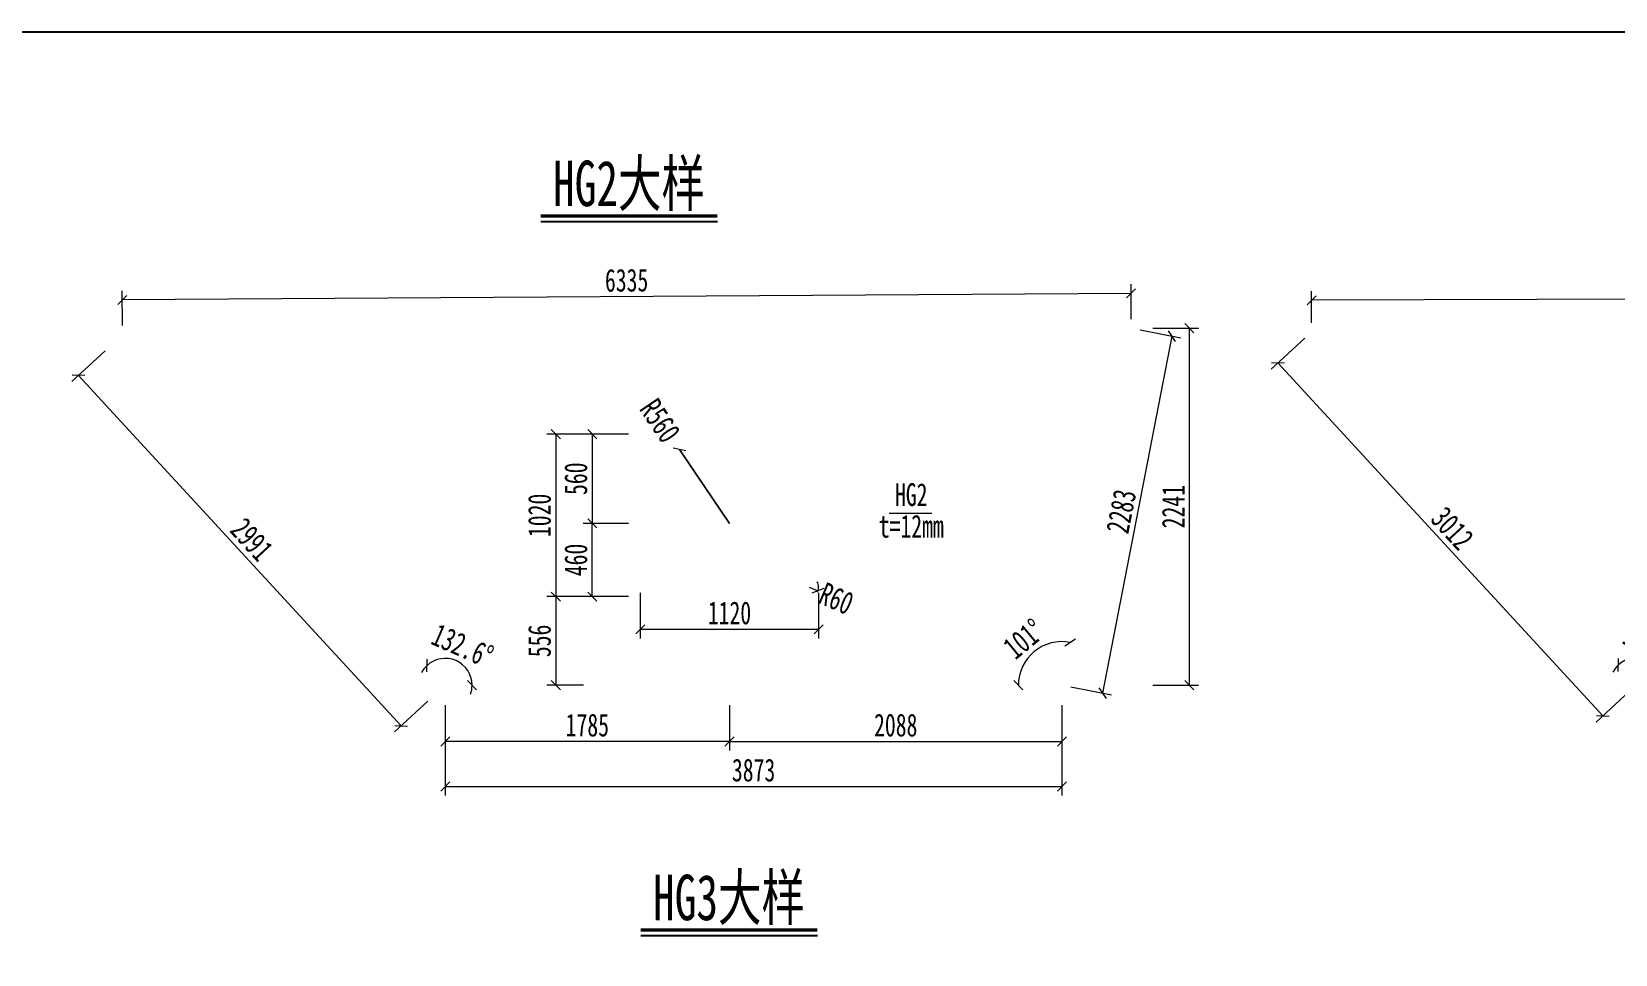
# Model space of a CAD drawing. Header units: millimetres. Extents: x 44597 to 300567, y -113054 to 73044.
# Drawn here: x 278758 to 288703, y -93266 to -87474 of the extents above; entities that cross this region are included whole.
import ezdxf
from ezdxf.enums import TextEntityAlignment as Align

# ---------------------------------------------------------------- set-up
doc = ezdxf.new("R2010")
doc.units = ezdxf.units.MM
doc.layers.get('Defpoints').update_dxf_attribs({"color": 8})
for name, color, linetype, lineweight in [('文字', 7, 'Continuous', 15), ('标注线及字体', 2, 'Continuous', 15), ('细实线', 4, 'Continuous', 15)]:
    doc.layers.add(name, color=color, linetype=linetype, lineweight=lineweight)
doc.styles.add('111', font='', dxfattribs={"width": 0.7})
doc.styles.add('BM_Dim', font='', dxfattribs={"width": 0.85})
doc.styles.get('111').set_extended_font_data('仿宋_GB2312')
doc.styles.get('BM_Dim').set_extended_font_data('仿宋_GB2312')
doc.dimstyles.new('200', dxfattribs={"dimscale": 0, "dimtxt": 2.5, "dimasz": 1, "dimexe": 1, "dimexo": 1, "dimgap": 0.6, "dimtad": 1, "dimdec": 0, "dimdsep": 46, "dimtxsty": '111', "dimblk": 'OBLIQUE', "dimcen": 0, "dimclrd": 4, "dimclre": 4, "dimclrt": 4, "dimadec": 1, "dimazin": 2, "dimtfac": 1, "dimtdec": 0, "dimtix": 1, "dimtmove": 2, "dimatfit": 3, "dimfxl": 4, "dimfxlon": 1, "dimtolj": 1, "dimlwd": -1, "dimlwe": -1, "dimarcsym": 0})

# ---------------------------------------------------------------- blocks, each defined once
blk = doc.blocks.new('_Oblique')
at = {"color": 0, "linetype": 'ByBlock', "lineweight": -2}
blk.add_line((-0.5, -0.5), (0.5, 0.5), dxfattribs=at)
blk = doc.blocks.new('*D3390')
at = {"layer": 'Defpoints', "color": 0, "transparency": 16777216}
for p in [(285663.5, -89335.2), (285227.8, -91576.5), (285482.9, -91626.1)]:
    blk.add_point(p, dxfattribs=at)
at = {"layer": '细实线', "color": 4, "transparency": 16777216}
for p, q in [((285918.6, -89384.8), (285482.9, -91626.1)), ((285719.6, -89346.1), (285974.6, -89395.7)), ((285283.9, -91587.4), (285539, -91637))]:
    blk.add_line(p, q, dxfattribs=at)
at = {"layer": '细实线', "color": 4, "transparency": 16777216, "xscale": 57.14285714285715, "yscale": 57.14285714285715, "zscale": 57.14285714285715}
for p, rotation in [((285918.6, -89384.8), 78.99999999999066), ((285482.9, -91626.1), 258.9999999999907)]:
    blk.add_blockref('_Oblique', p, dxfattribs=dict(at, rotation=rotation))
at = {"layer": '细实线', "color": 4, "transparency": 16777216, "insert": (285600.4, -90485.9), "char_height": 142.86, "attachment_point": 5, "rotation": 79, "style": '111'}
blk.add_mtext('\\A1;2283', dxfattribs=at)
blk = doc.blocks.new('*D3391')
at = {"layer": 'Defpoints', "color": 0, "transparency": 16777216}
for p in [(279326.8, -89158.1), (279328.2, -89376.5), (285663.5, -89335.2)]:
    blk.add_point(p, dxfattribs=at)
at = {"layer": '细实线', "color": 4, "transparency": 16777216}
for p, q in [((279327.9, -89319.4), (279326.4, -89101)), ((285663.1, -89278), (285661.7, -89059.6)), ((285662, -89116.7), (279326.8, -89158.1))]:
    blk.add_line(p, q, dxfattribs=at)
at = {"layer": '细实线', "color": 4, "transparency": 16777216, "xscale": 57.14285714285715, "yscale": 57.14285714285715, "zscale": 57.14285714285715}
for p, rotation in [((285662, -89116.7), 0.3740724114690792), ((279326.8, -89158.1), 180.3740724114691)]:
    blk.add_blockref('_Oblique', p, dxfattribs=dict(at, rotation=rotation))
at = {"layer": '细实线', "color": 4, "transparency": 16777216, "insert": (282493.8, -89035.2), "char_height": 142.86, "attachment_point": 5, "rotation": 0.37407, "style": '111'}
blk.add_mtext('\\A1;6335', dxfattribs=at)
blk = doc.blocks.new('*D3392')
at = {"layer": 'Defpoints', "color": 0, "transparency": 16777216}
for p in [(285663.5, -89335.2), (285227.8, -91576.5), (286027.4, -91576.5)]:
    blk.add_point(p, dxfattribs=at)
at = {"layer": '细实线', "color": 4, "transparency": 16777216}
for p, q in [((285798.8, -89335.2), (286084.6, -89335.2)), ((286027.4, -89335.2), (286027.4, -91576.5)), ((285798.8, -91576.5), (286084.6, -91576.5))]:
    blk.add_line(p, q, dxfattribs=at)
at = {"layer": '细实线', "color": 4, "transparency": 16777216, "xscale": 57.14285714285715, "yscale": 57.14285714285715, "zscale": 57.14285714285715}
for p, rotation in [((286027.4, -89335.2), 90), ((286027.4, -91576.5), 270)]:
    blk.add_blockref('_Oblique', p, dxfattribs=dict(at, rotation=rotation))
at = {"layer": '细实线', "color": 4, "transparency": 16777216, "insert": (285926.7, -90455.8), "char_height": 142.86, "attachment_point": 5, "rotation": 90, "style": '111'}
blk.add_mtext('\\A1;2241', dxfattribs=at)
blk = doc.blocks.new('*D3393')
at = {"layer": 'Defpoints', "color": 0, "transparency": 16777216}
for p in [(279328.2, -89376.5), (279051.4, -89631.5), (281354.7, -91576.5)]:
    blk.add_point(p, dxfattribs=at)
at = {"layer": '细实线', "color": 4, "transparency": 16777216}
for p, q in [((279219.6, -89476.6), (279009.4, -89670.2)), ((281077.9, -91831.5), (279051.4, -89631.5)), ((281246, -91676.6), (281035.9, -91870.2))]:
    blk.add_line(p, q, dxfattribs=at)
at = {"layer": '细实线', "color": 4, "transparency": 16777216, "xscale": 57.14285714285715, "yscale": 57.14285714285715, "zscale": 57.14285714285715}
for p, rotation in [((279051.4, -89631.5), 132.6489191297643), ((281077.9, -91831.5), 312.6489191297642)]:
    blk.add_blockref('_Oblique', p, dxfattribs=dict(at, rotation=rotation))
at = {"layer": '细实线', "color": 4, "transparency": 16777216, "insert": (280139.9, -90662.2), "char_height": 142.86, "attachment_point": 5, "rotation": 312.64892, "style": '111'}
blk.add_mtext('\\A1;2991', dxfattribs=at)
blk = doc.blocks.new('*D3394')
at = {"layer": 'Defpoints', "color": 0, "transparency": 16777216}
for p in [(283139.9, -91020.5), (281354.7, -91576.5), (281354.7, -91930.1)]:
    blk.add_point(p, dxfattribs=at)
at = {"layer": '细实线', "color": 4, "transparency": 16777216}
for p, q in [((281354.7, -91701.6), (281354.7, -91987.3)), ((283139.9, -91701.6), (283139.9, -91987.3)), ((283139.9, -91930.1), (281354.7, -91930.1))]:
    blk.add_line(p, q, dxfattribs=at)
at = {"layer": '细实线', "color": 4, "transparency": 16777216, "xscale": 57.14285714285715, "yscale": 57.14285714285715, "zscale": 57.14285714285715, "rotation": 180}
blk.add_blockref('_Oblique', (281354.7, -91930.1), dxfattribs=at)
at = {"layer": '细实线', "color": 4, "transparency": 16777216, "xscale": 57.14285714285715, "yscale": 57.14285714285715, "zscale": 57.14285714285715}
blk.add_blockref('_Oblique', (283139.9, -91930.1), dxfattribs=at)
at = {"layer": '细实线', "color": 4, "transparency": 16777216, "insert": (282247.3, -91827.9), "char_height": 142.86, "attachment_point": 5, "style": '111'}
blk.add_mtext('\\A1;1785', dxfattribs=at)
blk = doc.blocks.new('*D3395')
at = {"layer": 'Defpoints', "color": 0, "transparency": 16777216}
for p in [(281354.7, -91576.5), (285227.8, -91576.5), (285227.8, -92212.6)]:
    blk.add_point(p, dxfattribs=at)
at = {"layer": '细实线', "color": 4, "transparency": 16777216}
for p, q in [((281354.7, -91984), (281354.7, -92269.7)), ((285227.8, -91984), (285227.8, -92269.7)), ((281354.7, -92212.6), (285227.8, -92212.6))]:
    blk.add_line(p, q, dxfattribs=at)
at = {"layer": '细实线', "color": 4, "transparency": 16777216, "xscale": 57.14285714285715, "yscale": 57.14285714285715, "zscale": 57.14285714285715, "rotation": 180}
blk.add_blockref('_Oblique', (281354.7, -92212.6), dxfattribs=at)
at = {"layer": '细实线', "color": 4, "transparency": 16777216, "xscale": 57.14285714285715, "yscale": 57.14285714285715, "zscale": 57.14285714285715}
blk.add_blockref('_Oblique', (285227.8, -92212.6), dxfattribs=at)
at = {"layer": '细实线', "color": 4, "transparency": 16777216, "insert": (283291.2, -92110.4), "char_height": 142.86, "attachment_point": 5, "style": '111'}
blk.add_mtext('\\A1;3873', dxfattribs=at)
blk = doc.blocks.new('*D3396')
at = {"layer": 'Defpoints', "color": 0, "transparency": 16777216}
for p in [(283139.9, -90560.5), (285227.8, -91576.5), (285227.8, -91930.1)]:
    blk.add_point(p, dxfattribs=at)
at = {"layer": '细实线', "color": 4, "transparency": 16777216}
for p, q in [((283139.9, -91701.6), (283139.9, -91987.3)), ((285227.8, -91701.6), (285227.8, -91987.3)), ((283139.9, -91930.1), (285227.8, -91930.1))]:
    blk.add_line(p, q, dxfattribs=at)
at = {"layer": '细实线', "color": 4, "transparency": 16777216, "xscale": 57.14285714285715, "yscale": 57.14285714285715, "zscale": 57.14285714285715, "rotation": 180}
blk.add_blockref('_Oblique', (283139.9, -91930.1), dxfattribs=at)
at = {"layer": '细实线', "color": 4, "transparency": 16777216, "xscale": 57.14285714285715, "yscale": 57.14285714285715, "zscale": 57.14285714285715}
blk.add_blockref('_Oblique', (285227.8, -91930.1), dxfattribs=at)
at = {"layer": '细实线', "color": 4, "transparency": 16777216, "insert": (284183.9, -91827.9), "char_height": 142.86, "attachment_point": 5, "style": '111'}
blk.add_mtext('\\A1;2088', dxfattribs=at)
blk = doc.blocks.new('*D3397')
at = {"layer": 'Defpoints', "color": 0, "transparency": 16777216}
for p in [(285305.3, -91177.7), (285058.8, -91361.3), (284830.9, -91576.5), (285192.8, -91576.5), (285234.5, -91542.2)]:
    blk.add_point(p, dxfattribs=at)
at = {"layer": '细实线', "color": 4, "transparency": 16777216}
blk.add_arc((285227.8, -91576.5), 273.7, 79, 180, dxfattribs=at)
at = {"layer": '细实线', "color": 4, "transparency": 16777216, "xscale": 57.14285714285715, "yscale": 57.14285714285715, "zscale": 57.14285714285715}
for p, rotation in [((285280, -91307.9), 348.99999999998), ((284954.1, -91576.5), 270)]:
    blk.add_blockref('_Oblique', p, dxfattribs=dict(at, rotation=rotation))
at = {"layer": '细实线', "color": 4, "transparency": 16777216, "insert": (284988.7, -91286.5), "char_height": 142.86, "attachment_point": 5, "rotation": 39.5, "style": '111'}
blk.add_mtext('\\A1;101%%d', dxfattribs=at)
blk = doc.blocks.new('*D3398')
at = {"layer": 'Defpoints', "color": 0, "transparency": 16777216}
for p in [(282279.8, -91020.5), (282049.5, -91576.5), (282279.8, -91576.5)]:
    blk.add_point(p, dxfattribs=at)
at = {"layer": '细实线', "color": 4, "transparency": 16777216}
for p, q in [((282222.7, -91020.5), (281992.4, -91020.5)), ((282049.5, -91020.5), (282049.5, -91576.5)), ((282222.7, -91576.5), (281992.4, -91576.5))]:
    blk.add_line(p, q, dxfattribs=at)
at = {"layer": '细实线', "color": 4, "transparency": 16777216, "xscale": 57.14285714285715, "yscale": 57.14285714285715, "zscale": 57.14285714285715}
for p, rotation in [((282049.5, -91020.5), 90), ((282049.5, -91576.5), 270)]:
    blk.add_blockref('_Oblique', p, dxfattribs=dict(at, rotation=rotation))
at = {"layer": '细实线', "color": 4, "transparency": 16777216, "insert": (281947.3, -91298.5), "char_height": 142.86, "attachment_point": 5, "rotation": 90, "style": '111'}
blk.add_mtext('\\A1;556', dxfattribs=at)
blk = doc.blocks.new('*D3399')
at = {"layer": 'Defpoints', "color": 0, "transparency": 16777216}
for p in [(282333.8, -90000.5), (282049.5, -91020.5), (282279.8, -91020.5)]:
    blk.add_point(p, dxfattribs=at)
at = {"layer": '细实线', "color": 4, "transparency": 16777216}
for p, q in [((282276.6, -90000.5), (281992.4, -90000.5)), ((282049.5, -90000.5), (282049.5, -91020.5)), ((282222.7, -91020.5), (281992.4, -91020.5))]:
    blk.add_line(p, q, dxfattribs=at)
at = {"layer": '细实线', "color": 4, "transparency": 16777216, "xscale": 57.14285714285715, "yscale": 57.14285714285715, "zscale": 57.14285714285715}
for p, rotation in [((282049.5, -90000.5), 90), ((282049.5, -91020.5), 270)]:
    blk.add_blockref('_Oblique', p, dxfattribs=dict(at, rotation=rotation))
at = {"layer": '细实线', "color": 4, "transparency": 16777216, "insert": (281947.3, -90510.5), "char_height": 142.86, "attachment_point": 5, "rotation": 90, "style": '111'}
blk.add_mtext('\\A1;1020', dxfattribs=at)
blk = doc.blocks.new('*D3400')
at = {"layer": 'Defpoints', "color": 0, "transparency": 16777216}
for p in [(282277.9, -90560.5), (283139.9, -90560.5), (282776.8, -91020.5)]:
    blk.add_point(p, dxfattribs=at)
at = {"layer": '细实线', "color": 4, "transparency": 16777216}
for p, q in [((282506.5, -90560.5), (282220.8, -90560.5)), ((282277.9, -91020.5), (282277.9, -90560.5)), ((282506.5, -91020.5), (282220.8, -91020.5))]:
    blk.add_line(p, q, dxfattribs=at)
at = {"layer": '细实线', "color": 4, "transparency": 16777216, "xscale": 57.14285714285715, "yscale": 57.14285714285715, "zscale": 57.14285714285715}
for p, rotation in [((282277.9, -90560.5), 90), ((282277.9, -91020.5), 270)]:
    blk.add_blockref('_Oblique', p, dxfattribs=dict(at, rotation=rotation))
at = {"layer": '细实线', "color": 4, "transparency": 16777216, "insert": (282175.7, -90790.5), "char_height": 142.86, "attachment_point": 5, "rotation": 90, "style": '111'}
blk.add_mtext('\\A1;460', dxfattribs=at)
blk = doc.blocks.new('*D3401')
at = {"layer": 'Defpoints', "color": 0, "transparency": 16777216}
for p in [(283139.9, -90000.5), (282277.9, -90560.5), (283139.9, -90560.5)]:
    blk.add_point(p, dxfattribs=at)
at = {"layer": '细实线', "color": 4, "transparency": 16777216}
for p, q in [((282506.5, -90000.5), (282220.8, -90000.5)), ((282277.9, -90000.5), (282277.9, -90560.5)), ((282506.5, -90560.5), (282220.8, -90560.5))]:
    blk.add_line(p, q, dxfattribs=at)
at = {"layer": '细实线', "color": 4, "transparency": 16777216, "xscale": 57.14285714285715, "yscale": 57.14285714285715, "zscale": 57.14285714285715}
for p, rotation in [((282277.9, -90000.5), 90), ((282277.9, -90560.5), 270)]:
    blk.add_blockref('_Oblique', p, dxfattribs=dict(at, rotation=rotation))
at = {"layer": '细实线', "color": 4, "transparency": 16777216, "insert": (282175.7, -90280.5), "char_height": 142.86, "attachment_point": 5, "rotation": 90, "style": '111'}
blk.add_mtext('\\A1;560', dxfattribs=at)
blk = doc.blocks.new('*D3402')
at = {"layer": 'Defpoints', "color": 0, "transparency": 16777216}
for p in [(282826, -90096.8), (283139.9, -90560.5)]:
    blk.add_point(p, dxfattribs=at)
at = {"layer": '细实线', "color": 4, "transparency": 16777216}
for p, q in [((282826, -90096.8), (283139.9, -90560.5)), ((283139.9, -90560.5), (282826, -90096.8))]:
    blk.add_line(p, q, dxfattribs=at)
at = {"layer": '细实线', "color": 4, "transparency": 16777216, "xscale": 57.14285714285715, "yscale": 57.14285714285715, "zscale": 57.14285714285715, "rotation": 124.0953637895292}
blk.add_blockref('_Oblique', (282826, -90096.8), dxfattribs=at)
at = {"layer": '细实线', "color": 4, "transparency": 16777216, "insert": (282703.8, -89916.2), "char_height": 142.86, "attachment_point": 5, "rotation": 304.09536, "style": '111'}
blk.add_mtext('\\A1;R560', dxfattribs=at)
blk = doc.blocks.new('*D3403')
at = {"layer": 'Defpoints', "color": 0, "transparency": 16777216}
for p in [(282579.9, -90701.3), (283699.9, -90701.3), (283699.9, -91225.7)]:
    blk.add_point(p, dxfattribs=at)
at = {"layer": '细实线', "color": 4, "transparency": 16777216}
for p, q in [((282579.9, -90997.2), (282579.9, -91282.9)), ((283699.9, -90997.2), (283699.9, -91282.9)), ((282579.9, -91225.7), (283699.9, -91225.7))]:
    blk.add_line(p, q, dxfattribs=at)
at = {"layer": '细实线', "color": 4, "transparency": 16777216, "xscale": 57.14285714285715, "yscale": 57.14285714285715, "zscale": 57.14285714285715, "rotation": 180}
blk.add_blockref('_Oblique', (282579.9, -91225.7), dxfattribs=at)
at = {"layer": '细实线', "color": 4, "transparency": 16777216, "xscale": 57.14285714285715, "yscale": 57.14285714285715, "zscale": 57.14285714285715}
blk.add_blockref('_Oblique', (283699.9, -91225.7), dxfattribs=at)
at = {"layer": '细实线', "color": 4, "transparency": 16777216, "insert": (283139.9, -91123.5), "char_height": 142.86, "attachment_point": 5, "style": '111'}
blk.add_mtext('\\A1;1120', dxfattribs=at)
blk = doc.blocks.new('*D3404')
at = {"layer": 'Defpoints', "color": 0, "transparency": 16777216}
for p in [(283639.9, -90960.5), (283695.2, -90983.9)]:
    blk.add_point(p, dxfattribs=at)
at = {"layer": '细实线', "color": 4, "transparency": 16777216}
for p in [(283639.9, -90960.5), (283695.2, -90983.9)]:
    blk.add_line(p, (283695.2, -90983.9), dxfattribs=at)
blk.add_arc((283639.9, -90960.5), 60, 326.87378, 33.95605, dxfattribs=at)
at = {"layer": '细实线', "color": 4, "transparency": 16777216, "xscale": 57.14285714285715, "yscale": 57.14285714285715, "zscale": 57.14285714285715, "rotation": 157.0822650889511}
blk.add_blockref('_Oblique', (283695.2, -90983.9), dxfattribs=at)
at = {"layer": '细实线', "color": 4, "transparency": 16777216, "insert": (283811.2, -91032.9), "char_height": 142.86, "attachment_point": 5, "rotation": 337.08227, "style": '111'}
blk.add_mtext('\\A1;R60', dxfattribs=at)
blk = doc.blocks.new('*D3389')
at = {"layer": 'Defpoints', "color": 0, "transparency": 16777216}
for p in [(279351.9, -89402.3), (281405.3, -91415.8), (281331, -91550.8), (281389.7, -91576.5), (281526.4, -91576.5)]:
    blk.add_point(p, dxfattribs=at)
at = {"layer": '细实线', "color": 4, "transparency": 16777216}
for start, end in [(132.64892, 152.17061), (0, 132.64892), (340.47831, 0)]:
    blk.add_arc((281354.7, -91576.5), 168.5, start, end, dxfattribs=at)
at = {"layer": '细实线', "color": 4, "transparency": 16777216, "xscale": 57.14285714285715, "yscale": 57.14285714285715, "zscale": 57.14285714285715}
for p, rotation in [((281240.5, -91452.6), 42.64891912974592), ((281523.2, -91576.5), 90)]:
    blk.add_blockref('_Oblique', p, dxfattribs=dict(at, rotation=rotation))
at = {"layer": '细实线', "color": 4, "transparency": 16777216, "insert": (281463.4, -91328.5), "char_height": 142.857, "attachment_point": 5, "rotation": 336.32446, "style": '111'}
blk.add_mtext('\\A1;132.6%%d', dxfattribs=at)
blk = doc.blocks.new('*D3439')
at = {"layer": 'Defpoints', "color": 0, "transparency": 16777216}
for p in [(286795.4, -89160.3), (286796.1, -89358.5), (294644.7, -89332.3)]:
    blk.add_point(p, dxfattribs=at)
at = {"layer": '细实线', "color": 4, "transparency": 16777216}
for p, q in [((286795.9, -89301.3), (286795.2, -89103.1)), ((294644.5, -89275.1), (294643.9, -89076.9)), ((294644.1, -89134.1), (286795.4, -89160.3))]:
    blk.add_line(p, q, dxfattribs=at)
at = {"layer": '细实线', "color": 4, "transparency": 16777216, "xscale": 57.14285714285715, "yscale": 57.14285714285715, "zscale": 57.14285714285715}
for p, rotation in [((294644.1, -89134.1), 0.1913197459482309), ((286795.4, -89160.3), 180.1913197459482)]:
    blk.add_blockref('_Oblique', p, dxfattribs=dict(at, rotation=rotation))
at = {"layer": '细实线', "color": 4, "transparency": 16777216, "insert": (290719.4, -89044.9), "char_height": 142.86, "attachment_point": 5, "rotation": 0.19132, "style": '111'}
blk.add_mtext('\\A1;7849', dxfattribs=at)
blk = doc.blocks.new('*D3441')
at = {"layer": 'Defpoints', "color": 0, "transparency": 16777216}
for p in [(286796.1, -89358.5), (286584, -89553.9), (288836.5, -91573.6)]:
    blk.add_point(p, dxfattribs=at)
at = {"layer": '细实线', "color": 4, "transparency": 16777216}
for p, q in [((286752.1, -89399), (286541.9, -89592.6)), ((288624.4, -91769), (286584, -89553.9)), ((288792.5, -91614.2), (288582.4, -91807.7))]:
    blk.add_line(p, q, dxfattribs=at)
at = {"layer": '细实线', "color": 4, "transparency": 16777216, "xscale": 57.14285714285715, "yscale": 57.14285714285715, "zscale": 57.14285714285715}
for p, rotation in [((286584, -89553.9), 132.6489191297422), ((288624.4, -91769), 312.6489191297421)]:
    blk.add_blockref('_Oblique', p, dxfattribs=dict(at, rotation=rotation))
at = {"layer": '细实线', "color": 4, "transparency": 16777216, "insert": (287679.4, -90592.2), "char_height": 142.86, "attachment_point": 5, "rotation": 312.64892, "style": '111'}
blk.add_mtext('\\A1;3012', dxfattribs=at)
blk = doc.blocks.new('*D3453')
at = {"layer": 'Defpoints', "color": 0, "transparency": 16777216}
for p in [(286833.8, -89399.4), (288887.1, -91412.9), (288812.8, -91547.9), (288871.5, -91573.6), (289008.3, -91573.6)]:
    blk.add_point(p, dxfattribs=at)
at = {"layer": '细实线', "color": 4, "transparency": 16777216}
for start, end in [(132.64892, 152.17061), (0, 132.64892), (340.47831, 0)]:
    blk.add_arc((288836.5, -91573.6), 168.5, start, end, dxfattribs=at)
at = {"layer": '细实线', "color": 4, "transparency": 16777216, "xscale": 57.14285714285715, "yscale": 57.14285714285715, "zscale": 57.14285714285715}
for p, rotation in [((288722.3, -91449.7), 42.64891912974592), ((289005, -91573.6), 90)]:
    blk.add_blockref('_Oblique', p, dxfattribs=dict(at, rotation=rotation))
at = {"layer": '细实线', "color": 4, "transparency": 16777216, "insert": (288945.2, -91325.6), "char_height": 142.857, "attachment_point": 5, "rotation": 336.32446, "style": '111'}
blk.add_mtext('\\A1;132.6%%d', dxfattribs=at)

msp = doc.modelspace()

# ---------------------------------------------------------------- linework, layer by layer
at = {"color": 4}
for p, q in [((281954.9, -88665.8), (283064.2, -88665.8)), ((282583, -93148.2), (283692.4, -93148.2))]:
    msp.add_line(p, q, dxfattribs=at)
at = {"color": 6, "const_width": 20.6}
for points in [[(281954.9, -88631.5), (283064.2, -88631.5)], [(282583, -93113.9), (283692.4, -93113.9)]]:
    msp.add_lwpolyline(points, dxfattribs=at)
at = {"layer": 'Defpoints'}
msp.add_lwpolyline([(278566.6, -87474.1), (300566.6, -87474.1), (300566.6, -102091.3), (278566.6, -102091.3)], close=True, dxfattribs=at)
at = {"layer": '细实线'}
msp.add_line((284141.9, -90497.5), (284410.6, -90497.5), dxfattribs=at)

# ---------------------------------------------------------------- texts
at = {"layer": '文字', "style": 'BM_Dim', "width": 0.7}
for s, p in [('HG2', (284281.4, -90494.4)), ('t=12mm', (284281.4, -90692.8))]:
    msp.add_text(s, height=142.86, dxfattribs=at).set_placement(p, align=Align.BOTTOM_CENTER)
at = {"layer": '标注线及字体', "style": '111', "width": 0.7}
for s, p in [('HG2大样', (282508.5, -88420.5)), ('HG3大样', (283136.6, -92902.8))]:
    msp.add_text(s, height=285.71, dxfattribs=at).set_placement(p, align=Align.MIDDLE)

# ---------------------------------------------------------------- dimensions: what is measured, and where the dimension line sits
at = {"layer": '细实线'}
for p1, p2, distance, picture, middle in [((285663.5, -89335.2), (279328.2, -89376.5), -218.4, '*D3391', (282493.8, -89035.2)), ((294644.7, -89332.3), (286796.1, -89358.5), -198.2, '*D3439', (290719.4, -89044.9)), ((281354.7, -91576.5), (279328.2, -89376.5), 376.3, '*D3393', (280139.9, -90662.2)), ((285663.5, -89335.2), (285227.8, -91576.5), 259.9, '*D3390', (285600.4, -90485.9)), ((288836.5, -91573.6), (286796.1, -89358.5), 288.4, '*D3441', (287679.4, -90592.2))]:
    dim = msp.add_aligned_dim(p1=p1, p2=p2, distance=distance, dimstyle='200', override={"dimscale": 57.142857, "dimblk": 'Oblique'}, dxfattribs=at)
    dim.commit()
    dim.dimension.update_dxf_attribs({"geometry": picture, "text_midpoint": middle})
for base, p1, p2, angle, picture, middle in [((286027.4, -91576.5), (285663.5, -89335.2), (285227.8, -91576.5), 90, '*D3392', (285926.7, -90455.8)), ((282049.5, -91020.5), (282333.8, -90000.5), (282279.8, -91020.5), 90, '*D3399', (281947.3, -90510.5)), ((282277.9, -90560.5), (283139.9, -90000.5), (283139.9, -90560.5), 270, '*D3401', (282175.7, -90280.5)), ((282277.9, -90560.5), (282776.8, -91020.5), (283139.9, -90560.5), 90, '*D3400', (282175.7, -90790.5)), ((282049.5, -91576.5), (282279.8, -91020.5), (282279.8, -91576.5), 90, '*D3398', (281947.3, -91298.5)), ((281354.7, -91930.1), (283139.9, -91020.5), (281354.7, -91576.5), 180, '*D3394', (282247.3, -91827.9))]:
    dim = msp.add_linear_dim(base=base, p1=p1, p2=p2, angle=angle, dimstyle='200', override={"dimscale": 57.142857, "dimblk": 'Oblique'}, dxfattribs=at)
    dim.commit()
    dim.dimension.update_dxf_attribs({"geometry": picture, "text_midpoint": middle})
for base, line1, line2, picture, middle in [((281405.3, -91415.8), ((281331, -91550.8), (279351.9, -89402.3)), ((281526.4, -91576.5), (281389.7, -91576.5)), '*D3389', (281463.4, -91328.5)), ((288887.1, -91412.9), ((288812.8, -91547.9), (286833.8, -89399.4)), ((289008.3, -91573.6), (288871.5, -91573.6)), '*D3453', (288945.2, -91325.6)), ((285058.8, -91361.3), ((284830.9, -91576.5), (285192.8, -91576.5)), ((285234.5, -91542.2), (285305.3, -91177.7)), '*D3397', (284988.7, -91286.5))]:
    dim = msp.add_angular_dim_2l(base=base, line1=line1, line2=line2, dimstyle='200', override={"dimscale": 57.142857, "dimblk": 'Oblique'}, dxfattribs=at)
    dim.commit()
    dim.dimension.update_dxf_attribs({"geometry": picture, "text_midpoint": middle})
for center, mpoint, picture, middle in [((283139.9, -90560.5), (282826, -90096.8), '*D3402', (282703.8, -89916.2)), ((283639.9, -90960.5), (283695.2, -90983.9), '*D3404', (283811.2, -91032.9))]:
    dim = msp.add_radius_dim(center=center, mpoint=mpoint, dimstyle='200', override={"dimscale": 57.142857, "dimblk": 'Oblique'}, dxfattribs=at)
    dim.commit()
    dim.dimension.update_dxf_attribs({"geometry": picture, "text_midpoint": middle, "dimtype": 164})
for base, p1, p2, picture, middle in [((285227.8, -91930.1), (283139.9, -90560.5), (285227.8, -91576.5), '*D3396', (284183.9, -91827.9)), ((283699.9, -91225.7), (282579.9, -90701.3), (283699.9, -90701.3), '*D3403', (283139.9, -91123.5)), ((285227.8, -92212.6), (281354.7, -91576.5), (285227.8, -91576.5), '*D3395', (283291.2, -92110.4))]:
    dim = msp.add_linear_dim(base=base, p1=p1, p2=p2, dimstyle='200', override={"dimscale": 57.142857, "dimblk": 'Oblique'}, dxfattribs=at)
    dim.commit()
    dim.dimension.update_dxf_attribs({"geometry": picture, "text_midpoint": middle})

doc.saveas('drawing.dxf')
